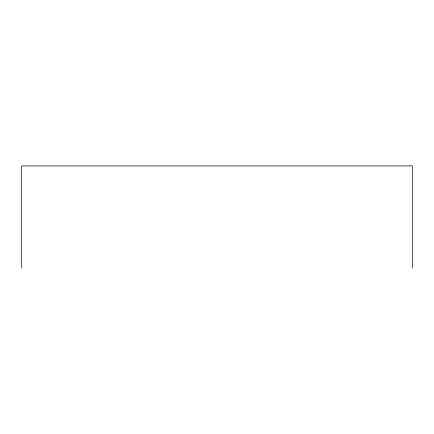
<?xml version="1.0" encoding="UTF-8"?>
<svg xmlns="http://www.w3.org/2000/svg" width="434" height="434" viewBox="0 0 434 434"><rect width="100%" height="100%" fill="white"/><g stroke="black" fill="none" stroke-linecap="round" stroke-linejoin="round"><path stroke-width="0.65" d="M412.3 268.071L412.3 165.929L21.7 165.929L21.7 268.071"/></g></svg>
